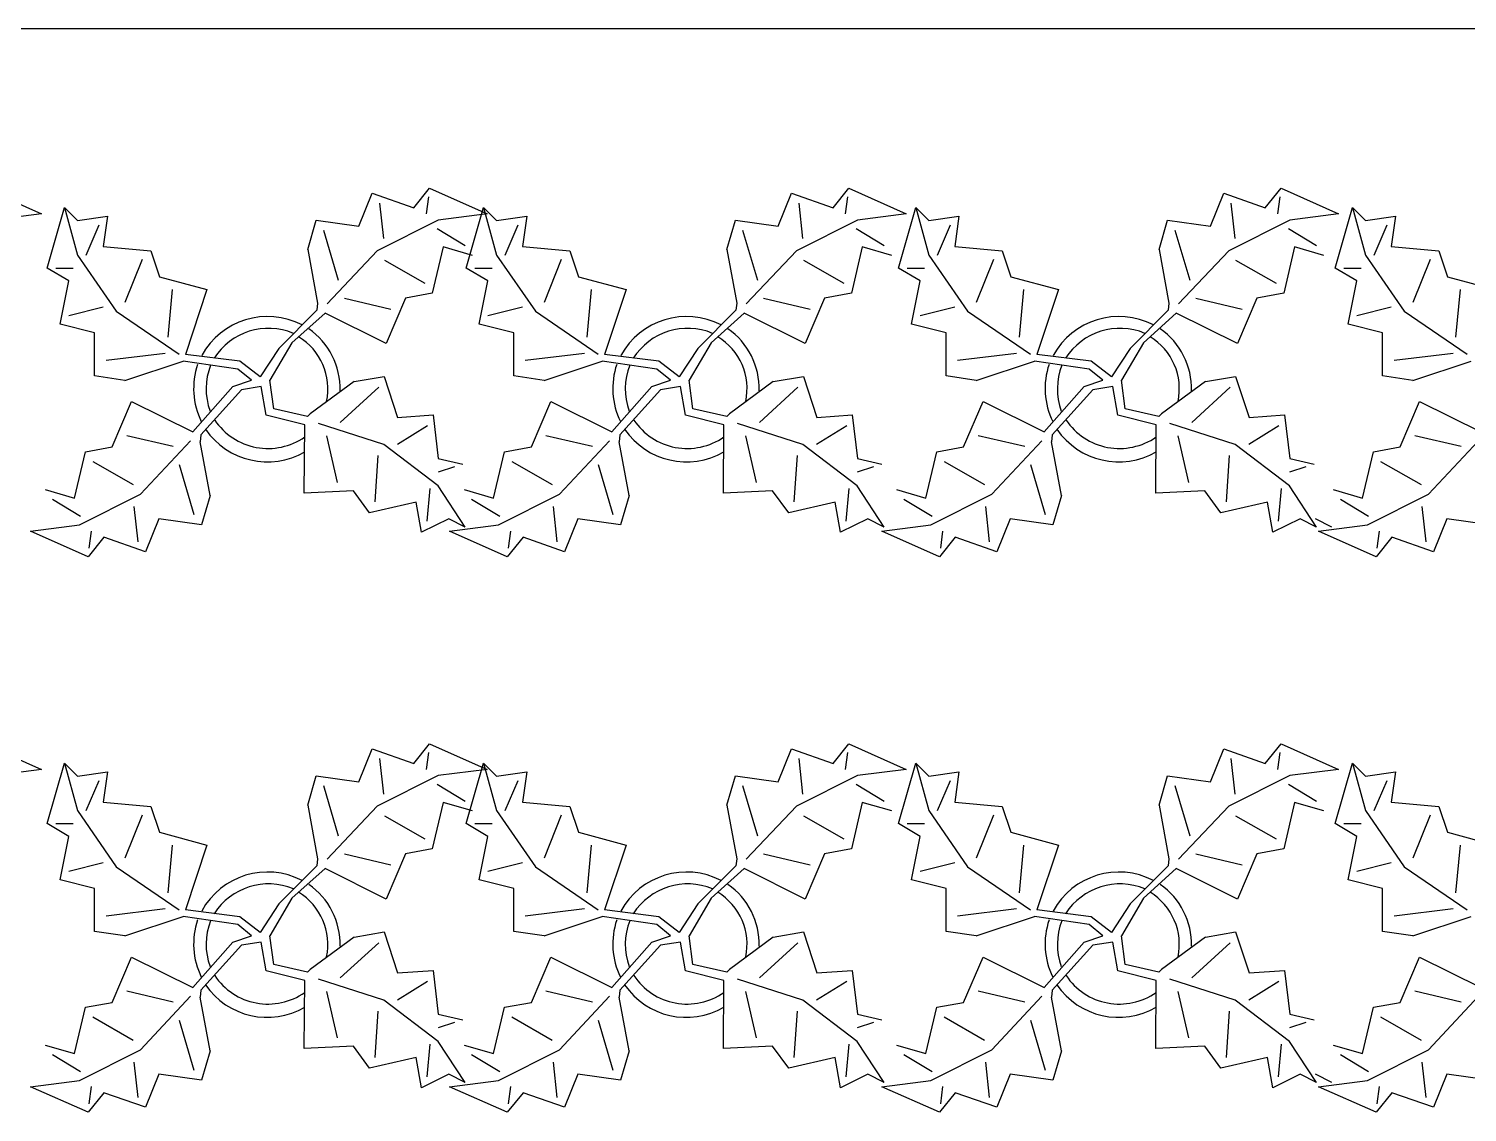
# Model space of a CAD drawing. Header units: inches. Extents: x 8624 to 20537, y 780 to 7738.
# Drawn here: x 9972.9 to 10090.7, y 7224.8 to 7313.6 of the extents above; entities that cross this region are included whole.
import ezdxf

# ---------------------------------------------------------------- set-up
doc = ezdxf.new("R2010")
doc.units = ezdxf.units.IN
doc.header["$MEASUREMENT"] = 0

msp = doc.modelspace()

# ---------------------------------------------------------------- linework, layer by layer
msp.add_line((10573.53, 7313.57), (9162.9, 7313.57))
at = {"color": 114, "linetype": 'Continuous'}
for p, q in [((9969.19, 7300.5), (9973.9, 7298.41)), ((9999.9, 7297.39), (10000.99, 7300.09)), ((10000.99, 7300.09), (10004.4, 7298.9)), ((10004.4, 7298.9), (10005.69, 7300.5)), ((10005.59, 7299.8), (10005.4, 7298.4)), ((10005.69, 7300.5), (10010.4, 7298.41)), ((10034.23, 7297.39), (10035.32, 7300.09)), ((10035.32, 7300.09), (10038.73, 7298.9)), ((10038.73, 7298.9), (10040.02, 7300.5)), ((10039.92, 7299.8), (10039.73, 7298.4)), ((10040.02, 7300.5), (10044.73, 7298.41)), ((10069.64, 7297.39), (10070.73, 7300.09)), ((10070.73, 7300.09), (10074.14, 7298.9)), ((10074.14, 7298.9), (10075.43, 7300.5)), ((10075.33, 7299.8), (10075.14, 7298.4)), ((10075.43, 7300.5), (10080.14, 7298.41)), ((9973.9, 7298.41), (9969.9, 7297.9)), ((9974.36, 7293.97), (9975.78, 7298.92)), ((9975.78, 7298.92), (9976.84, 7295.03)), ((9975.78, 7298.92), (9976.84, 7297.86)), ((9976.84, 7297.86), (9979.31, 7298.21)), ((9979.31, 7298.21), (9978.96, 7295.73)), ((10001.59, 7299.29), (10001.9, 7296.39)), ((10010.4, 7298.41), (10006.4, 7297.9)), ((10008.69, 7293.97), (10010.11, 7298.92)), ((10010.11, 7298.92), (10011.17, 7295.03)), ((10010.11, 7298.92), (10011.17, 7297.86)), ((10011.17, 7297.86), (10013.64, 7298.21)), ((10013.64, 7298.21), (10013.29, 7295.73)), ((10035.93, 7299.29), (10036.23, 7296.39)), ((10044.73, 7298.41), (10040.73, 7297.9)), ((10044.1, 7293.97), (10045.52, 7298.92)), ((10045.52, 7298.92), (10046.58, 7295.03)), ((10045.52, 7298.92), (10046.58, 7297.86)), ((10046.58, 7297.86), (10049.05, 7298.21)), ((10049.05, 7298.21), (10048.7, 7295.73)), ((10071.33, 7299.29), (10071.64, 7296.39)), ((10080.14, 7298.41), (10076.14, 7297.9)), ((10079.86, 7293.97), (10081.28, 7298.92)), ((10081.28, 7298.92), (10082.34, 7295.03)), ((10081.28, 7298.92), (10082.34, 7297.86)), ((10082.34, 7297.86), (10084.81, 7298.21)), ((10084.81, 7298.21), (10084.46, 7295.73)), ((9977.55, 7295.03), (9978.61, 7297.5)), ((9995.7, 7295.48), (9996.4, 7297.88)), ((9996.4, 7297.88), (9999.9, 7297.39)), ((9997, 7297.08), (9998.21, 7292.98)), ((10006.4, 7297.9), (10001.4, 7295.39)), ((10006.3, 7297.2), (10008.6, 7295.81)), ((10011.88, 7295.03), (10012.94, 7297.5)), ((10030.03, 7295.48), (10030.73, 7297.88)), ((10030.73, 7297.88), (10034.23, 7297.39)), ((10031.33, 7297.08), (10032.54, 7292.98)), ((10040.73, 7297.9), (10035.73, 7295.39)), ((10040.63, 7297.2), (10042.93, 7295.81)), ((10047.29, 7295.03), (10048.35, 7297.5)), ((10065.44, 7295.48), (10066.14, 7297.88)), ((10066.14, 7297.88), (10069.64, 7297.39)), ((10066.74, 7297.08), (10067.95, 7292.98)), ((10076.14, 7297.9), (10071.14, 7295.39)), ((10076.04, 7297.2), (10078.34, 7295.81)), ((10083.05, 7295.03), (10084.11, 7297.5)), ((9976.84, 7295.03), (9980.02, 7290.43)), ((9978.96, 7295.73), (9982.85, 7295.38)), ((9982.14, 7294.67), (9980.73, 7291.14)), ((9982.85, 7295.38), (9983.56, 7293.26)), ((9995.7, 7295.48), (9996.51, 7291.08)), ((10001.4, 7295.39), (9997.29, 7291.05)), ((10006.8, 7295.7), (10005.91, 7291.9)), ((10009.2, 7295.01), (10006.8, 7295.7)), ((10011.17, 7295.03), (10014.35, 7290.43)), ((10013.29, 7295.73), (10017.18, 7295.38)), ((10016.47, 7294.67), (10015.06, 7291.14)), ((10017.18, 7295.38), (10017.89, 7293.26)), ((10030.03, 7295.48), (10030.84, 7291.08)), ((10035.73, 7295.39), (10031.62, 7291.05)), ((10041.13, 7295.7), (10040.24, 7291.9)), ((10043.54, 7295.01), (10041.13, 7295.7)), ((10046.58, 7295.03), (10049.76, 7290.43)), ((10048.7, 7295.73), (10052.59, 7295.38)), ((10051.88, 7294.67), (10050.47, 7291.14)), ((10052.59, 7295.38), (10053.3, 7293.26)), ((10065.44, 7295.48), (10066.25, 7291.08)), ((10071.14, 7295.39), (10067.03, 7291.05)), ((10076.54, 7295.7), (10075.65, 7291.9)), ((10078.94, 7295.01), (10076.54, 7295.7)), ((10082.34, 7295.03), (10085.52, 7290.43)), ((10084.46, 7295.73), (10088.35, 7295.38)), ((10087.64, 7294.67), (10086.23, 7291.14)), ((10088.35, 7295.38), (10089.06, 7293.26)), ((9976.13, 7292.91), (9974.36, 7293.97)), ((9975.07, 7293.97), (9976.49, 7293.97)), ((10005.31, 7292.7), (10002.01, 7294.59)), ((10010.46, 7292.91), (10008.69, 7293.97)), ((10009.4, 7293.97), (10010.82, 7293.97)), ((10039.64, 7292.7), (10036.34, 7294.59)), ((10045.87, 7292.91), (10044.1, 7293.97)), ((10044.81, 7293.97), (10046.23, 7293.97)), ((10075.05, 7292.7), (10071.74, 7294.59)), ((10081.63, 7292.91), (10079.86, 7293.97)), ((10080.57, 7293.97), (10081.99, 7293.97)), ((9975.42, 7289.37), (9976.13, 7292.91)), ((9983.56, 7293.26), (9987.45, 7292.2)), ((10009.76, 7289.37), (10010.46, 7292.91)), ((10017.89, 7293.26), (10021.78, 7292.2)), ((10045.16, 7289.37), (10045.87, 7292.91)), ((10053.3, 7293.26), (10057.19, 7292.2)), ((10080.92, 7289.37), (10081.63, 7292.91)), ((10089.06, 7293.26), (10092.95, 7292.2)), ((9984.26, 7288.31), (9984.62, 7292.2)), ((9987.45, 7292.2), (9985.68, 7286.9)), ((9998.71, 7291.49), (10002.51, 7290.59)), ((10003.71, 7291.5), (10002.12, 7287.79)), ((10005.91, 7291.9), (10003.71, 7291.5)), ((10018.59, 7288.31), (10018.95, 7292.2)), ((10021.78, 7292.2), (10020.01, 7286.9)), ((10033.04, 7291.49), (10036.85, 7290.59)), ((10038.04, 7291.5), (10036.45, 7287.79)), ((10040.24, 7291.9), (10038.04, 7291.5)), ((10054, 7288.31), (10054.36, 7292.2)), ((10057.19, 7292.2), (10055.42, 7286.9)), ((10068.45, 7291.49), (10072.25, 7290.59)), ((10073.45, 7291.5), (10071.86, 7287.79)), ((10075.65, 7291.9), (10073.45, 7291.5)), ((10089.76, 7288.31), (10090.12, 7292.2)), ((9976.13, 7290.08), (9978.96, 7290.79)), ((9980.02, 7290.43), (9985.17, 7286.91)), ((9996.45, 7290.51), (9993.33, 7287.39)), ((9994.41, 7287.85), (9997.12, 7290.28)), ((9996.51, 7291.08), (9996.45, 7290.51)), ((10002.12, 7287.79), (9997.12, 7290.28)), ((10010.46, 7290.08), (10013.29, 7290.79)), ((10014.35, 7290.43), (10019.5, 7286.91)), ((10030.78, 7290.51), (10027.66, 7287.39)), ((10028.74, 7287.85), (10031.45, 7290.28)), ((10030.84, 7291.08), (10030.78, 7290.51)), ((10036.45, 7287.79), (10031.45, 7290.28)), ((10045.87, 7290.08), (10048.7, 7290.79)), ((10049.76, 7290.43), (10054.91, 7286.91)), ((10066.19, 7290.51), (10063.07, 7287.39)), ((10064.15, 7287.85), (10066.85, 7290.28)), ((10066.25, 7291.08), (10066.19, 7290.51)), ((10071.86, 7287.79), (10066.85, 7290.28)), ((10081.63, 7290.08), (10084.46, 7290.79)), ((10085.52, 7290.43), (10090.67, 7286.91)), ((9978.25, 7288.66), (9975.42, 7289.37)), ((10012.58, 7288.66), (10009.76, 7289.37)), ((10047.99, 7288.66), (10045.16, 7289.37)), ((10083.75, 7288.66), (10080.92, 7289.37)), ((9978.25, 7285.13), (9978.25, 7288.66)), ((9994.41, 7287.85), (9992.61, 7284.79)), ((10012.58, 7285.13), (10012.58, 7288.66)), ((10028.74, 7287.85), (10026.94, 7284.79)), ((10047.99, 7285.13), (10047.99, 7288.66)), ((10064.15, 7287.85), (10062.35, 7284.79)), ((10083.75, 7285.13), (10083.75, 7288.66)), ((9984.03, 7286.98), (9979.19, 7286.4)), ((9990.14, 7286.33), (9985.68, 7286.9)), ((9993.33, 7287.39), (9991.8, 7285.05)), ((10018.37, 7286.98), (10013.52, 7286.4)), ((10024.47, 7286.33), (10020.01, 7286.9)), ((10027.66, 7287.39), (10026.13, 7285.05)), ((10053.77, 7286.98), (10048.93, 7286.4)), ((10059.88, 7286.33), (10055.42, 7286.9)), ((10063.07, 7287.39), (10061.54, 7285.05)), ((10089.53, 7286.98), (10084.69, 7286.4)), ((9980.73, 7284.77), (9985.49, 7286.35)), ((9989.97, 7285.7), (9985.49, 7286.35)), ((9991.09, 7284.79), (9989.97, 7285.7)), ((9991.8, 7285.05), (9990.14, 7286.33)), ((10015.06, 7284.77), (10019.82, 7286.35)), ((10024.3, 7285.7), (10019.82, 7286.35)), ((10025.42, 7284.79), (10024.3, 7285.7)), ((10026.13, 7285.05), (10024.47, 7286.33)), ((10050.47, 7284.77), (10055.23, 7286.35)), ((10059.71, 7285.7), (10055.23, 7286.35)), ((10060.83, 7284.79), (10059.71, 7285.7)), ((10061.54, 7285.05), (10059.88, 7286.33)), ((10086.23, 7284.77), (10090.99, 7286.35)), ((9980.73, 7284.77), (9978.25, 7285.13)), ((9986.29, 7280.55), (9989.56, 7284.26)), ((9989.56, 7284.26), (9991.09, 7284.79)), ((9991.9, 7284.26), (9990.27, 7284)), ((9992.31, 7281.92), (9991.9, 7284.26)), ((9992.92, 7282.44), (9992.61, 7284.79)), ((9999.51, 7284.68), (9995.91, 7282.02)), ((10001.52, 7284.21), (9998.37, 7281.33)), ((9999.51, 7284.68), (10001.97, 7285.1)), ((10001.97, 7285.1), (10003.07, 7281.74)), ((10015.06, 7284.77), (10012.58, 7285.13)), ((10020.62, 7280.55), (10023.89, 7284.26)), ((10023.89, 7284.26), (10025.42, 7284.79)), ((10026.23, 7284.26), (10024.61, 7284)), ((10026.64, 7281.92), (10026.23, 7284.26)), ((10027.25, 7282.44), (10026.94, 7284.79)), ((10033.84, 7284.68), (10030.24, 7282.02)), ((10035.85, 7284.21), (10032.7, 7281.33)), ((10033.84, 7284.68), (10036.31, 7285.1)), ((10036.31, 7285.1), (10037.4, 7281.74)), ((10050.47, 7284.77), (10047.99, 7285.13)), ((10056.03, 7280.55), (10059.3, 7284.26)), ((10059.3, 7284.26), (10060.83, 7284.79)), ((10061.64, 7284.26), (10060.01, 7284)), ((10062.05, 7281.92), (10061.64, 7284.26)), ((10062.66, 7282.44), (10062.35, 7284.79)), ((10069.25, 7284.68), (10065.65, 7282.02)), ((10071.26, 7284.21), (10068.11, 7281.33)), ((10069.25, 7284.68), (10071.71, 7285.1)), ((10071.71, 7285.1), (10072.81, 7281.74)), ((10086.23, 7284.77), (10083.75, 7285.13)), ((9979.69, 7279.33), (9981.28, 7283.04)), ((9981.28, 7283.04), (9986.29, 7280.55)), ((9990.27, 7284), (9986.95, 7280.32)), ((10014.02, 7279.33), (10015.61, 7283.04)), ((10015.61, 7283.04), (10020.62, 7280.55)), ((10024.61, 7284), (10021.28, 7280.32)), ((10049.43, 7279.33), (10051.02, 7283.04)), ((10051.02, 7283.04), (10056.03, 7280.55)), ((10060.01, 7284), (10056.69, 7280.32)), ((10085.19, 7279.33), (10086.78, 7283.04)), ((10086.78, 7283.04), (10091.79, 7280.55)), ((9995.46, 7281.13), (9992.31, 7281.92)), ((9992.92, 7282.44), (9992.92, 7282.44)), ((9995.69, 7281.8), (9992.92, 7282.44)), ((9995.91, 7282.02), (9995.69, 7281.8)), ((10003.07, 7281.74), (10005.98, 7281.94)), ((10005.98, 7281.94), (10006.4, 7278.36)), ((10029.79, 7281.13), (10026.64, 7281.92)), ((10027.25, 7282.44), (10027.25, 7282.44)), ((10030.02, 7281.8), (10027.25, 7282.44)), ((10030.24, 7282.02), (10030.02, 7281.8)), ((10037.4, 7281.74), (10040.31, 7281.94)), ((10040.31, 7281.94), (10040.73, 7278.36)), ((10065.2, 7281.13), (10062.05, 7281.92)), ((10062.66, 7282.44), (10062.66, 7282.44)), ((10065.43, 7281.8), (10062.66, 7282.44)), ((10065.65, 7282.02), (10065.43, 7281.8)), ((10072.81, 7281.74), (10075.72, 7281.94)), ((10075.72, 7281.94), (10076.14, 7278.36)), ((9995.42, 7275.54), (9995.46, 7281.13)), ((10001.93, 7279.51), (9996.58, 7281.24)), ((10005.52, 7281.05), (10003.05, 7279.51)), ((10029.75, 7275.54), (10029.79, 7281.13)), ((10036.26, 7279.51), (10030.91, 7281.24)), ((10039.85, 7281.05), (10037.38, 7279.51)), ((10065.16, 7275.54), (10065.2, 7281.13)), ((10071.67, 7279.51), (10066.32, 7281.24)), ((10075.26, 7281.05), (10072.79, 7279.51)), ((9977.49, 7278.93), (9979.69, 7279.33)), ((9984.69, 7279.35), (9980.89, 7280.24)), ((9982, 7275.44), (9986.1, 7279.83)), ((9986.95, 7280.32), (9986.89, 7279.75)), ((9987.7, 7275.35), (9986.89, 7279.75)), ((9997.24, 7280.22), (9998.11, 7276.41)), ((10006.38, 7276.13), (10001.93, 7279.51)), ((10011.82, 7278.93), (10014.02, 7279.33)), ((10019.02, 7279.35), (10015.22, 7280.24)), ((10016.33, 7275.44), (10020.43, 7279.83)), ((10021.28, 7280.32), (10021.22, 7279.75)), ((10022.03, 7275.35), (10021.22, 7279.75)), ((10031.57, 7280.22), (10032.44, 7276.41)), ((10040.71, 7276.13), (10036.26, 7279.51)), ((10047.23, 7278.93), (10049.43, 7279.33)), ((10054.43, 7279.35), (10050.63, 7280.24)), ((10051.74, 7275.44), (10055.84, 7279.83)), ((10056.69, 7280.32), (10056.63, 7279.75)), ((10057.44, 7275.35), (10056.63, 7279.75)), ((10066.98, 7280.22), (10067.85, 7276.41)), ((10076.12, 7276.13), (10071.67, 7279.51)), ((10082.99, 7278.93), (10085.19, 7279.33)), ((10090.19, 7279.35), (10086.39, 7280.24)), ((10087.5, 7275.44), (10091.6, 7279.83)), ((9976.6, 7275.13), (9977.49, 7278.93)), ((10001.23, 7274.82), (10001.48, 7278.62)), ((10006.4, 7278.36), (10008.4, 7277.9)), ((10010.93, 7275.13), (10011.82, 7278.93)), ((10035.56, 7274.82), (10035.81, 7278.62)), ((10040.73, 7278.36), (10042.74, 7277.9)), ((10046.34, 7275.13), (10047.23, 7278.93)), ((10070.97, 7274.82), (10071.22, 7278.62)), ((10076.14, 7278.36), (10078.14, 7277.9)), ((10082.1, 7275.13), (10082.99, 7278.93)), ((9978.09, 7278.13), (9981.4, 7276.24)), ((9986.4, 7273.75), (9985.19, 7277.85)), ((10007.73, 7277.68), (10006.39, 7277.25)), ((10012.42, 7278.13), (10015.73, 7276.24)), ((10020.73, 7273.75), (10019.52, 7277.85)), ((10042.06, 7277.68), (10040.72, 7277.25)), ((10047.83, 7278.13), (10051.13, 7276.24)), ((10056.14, 7273.75), (10054.93, 7277.85)), ((10077.47, 7277.68), (10076.13, 7277.25)), ((10083.59, 7278.13), (10086.9, 7276.24)), ((9974.2, 7275.82), (9976.6, 7275.13)), ((10005.71, 7275.91), (10005.46, 7273.23)), ((10008.59, 7272.76), (10006.38, 7276.13)), ((10008.53, 7275.82), (10010.93, 7275.13)), ((10040.04, 7275.91), (10039.79, 7273.23)), ((10042.92, 7272.76), (10040.71, 7276.13)), ((10043.94, 7275.82), (10046.34, 7275.13)), ((10075.45, 7275.91), (10075.2, 7273.23)), ((10078.33, 7272.76), (10076.12, 7276.13)), ((10079.7, 7275.82), (10082.1, 7275.13)), ((9977.1, 7273.63), (9974.8, 7275.02)), ((9977, 7272.93), (9982, 7275.44)), ((9987.7, 7275.35), (9987, 7272.95)), ((9999.44, 7275.73), (9995.42, 7275.54)), ((10000.77, 7273.93), (9999.44, 7275.73)), ((10004.58, 7274.8), (10000.77, 7273.93)), ((10005.01, 7272.34), (10004.58, 7274.8)), ((10011.43, 7273.63), (10009.13, 7275.02)), ((10011.33, 7272.93), (10016.33, 7275.44)), ((10022.03, 7275.35), (10021.33, 7272.95)), ((10033.77, 7275.73), (10029.75, 7275.54)), ((10035.1, 7273.93), (10033.77, 7275.73)), ((10038.91, 7274.8), (10035.1, 7273.93)), ((10039.34, 7272.34), (10038.91, 7274.8)), ((10046.84, 7273.63), (10044.54, 7275.02)), ((10046.74, 7272.93), (10051.74, 7275.44)), ((10057.44, 7275.35), (10056.74, 7272.95)), ((10069.18, 7275.73), (10065.16, 7275.54)), ((10070.51, 7273.93), (10069.18, 7275.73)), ((10074.32, 7274.8), (10070.51, 7273.93)), ((10074.75, 7272.34), (10074.32, 7274.8)), ((10082.6, 7273.63), (10080.3, 7275.02)), ((10082.5, 7272.93), (10087.5, 7275.44)), ((9981.81, 7271.54), (9981.5, 7274.44)), ((9983.5, 7273.44), (9982.41, 7270.74)), ((9987, 7272.95), (9983.5, 7273.44)), ((10007.25, 7273.44), (10005.01, 7272.34)), ((10008.59, 7272.76), (10007.25, 7273.44)), ((10016.14, 7271.54), (10015.83, 7274.44)), ((10017.83, 7273.44), (10016.74, 7270.74)), ((10021.33, 7272.95), (10017.83, 7273.44)), ((10041.58, 7273.44), (10039.34, 7272.34)), ((10042.92, 7272.76), (10041.58, 7273.44)), ((10051.55, 7271.54), (10051.24, 7274.44)), ((10053.24, 7273.44), (10052.15, 7270.74)), ((10056.74, 7272.95), (10053.24, 7273.44)), ((10076.99, 7273.44), (10074.75, 7272.34)), ((10078.33, 7272.76), (10076.99, 7273.44)), ((10079.59, 7272.76), (10078.25, 7273.44)), ((10087.31, 7271.54), (10087, 7274.44)), ((10089, 7273.44), (10087.91, 7270.74)), ((10092.5, 7272.95), (10089, 7273.44)), ((9973, 7272.42), (9977, 7272.93)), ((9977.71, 7270.33), (9973, 7272.42)), ((9977.81, 7271.03), (9978, 7272.43)), ((10007.33, 7272.42), (10011.33, 7272.93)), ((10012.04, 7270.33), (10007.33, 7272.42)), ((10012.14, 7271.03), (10012.33, 7272.43)), ((10042.74, 7272.42), (10046.74, 7272.93)), ((10047.45, 7270.33), (10042.74, 7272.42)), ((10047.55, 7271.03), (10047.74, 7272.43)), ((10078.5, 7272.42), (10082.5, 7272.93)), ((10083.21, 7270.33), (10078.5, 7272.42)), ((10083.31, 7271.03), (10083.5, 7272.43)), ((9979, 7271.93), (9977.71, 7270.33)), ((9982.41, 7270.74), (9979, 7271.93)), ((10013.34, 7271.93), (10012.04, 7270.33)), ((10016.74, 7270.74), (10013.34, 7271.93)), ((10048.74, 7271.93), (10047.45, 7270.33)), ((10052.15, 7270.74), (10048.74, 7271.93)), ((10084.5, 7271.93), (10083.21, 7270.33)), ((10087.91, 7270.74), (10084.5, 7271.93)), ((9969.19, 7255), (9973.9, 7252.91)), ((9999.9, 7251.89), (10000.99, 7254.59)), ((10000.99, 7254.59), (10004.4, 7253.4)), ((10004.4, 7253.4), (10005.69, 7255)), ((10005.69, 7255), (10010.4, 7252.91)), ((10034.23, 7251.89), (10035.32, 7254.59)), ((10035.32, 7254.59), (10038.73, 7253.4)), ((10038.73, 7253.4), (10040.02, 7255)), ((10040.02, 7255), (10044.73, 7252.91)), ((10069.64, 7251.89), (10070.73, 7254.59)), ((10070.73, 7254.59), (10074.14, 7253.4)), ((10074.14, 7253.4), (10075.43, 7255)), ((10075.43, 7255), (10080.14, 7252.91)), ((9974.36, 7248.47), (9975.78, 7253.42)), ((9975.78, 7253.42), (9976.84, 7249.53)), ((9975.78, 7253.42), (9976.84, 7252.36)), ((10001.59, 7253.79), (10001.9, 7250.89)), ((10005.59, 7254.3), (10005.4, 7252.9)), ((10008.69, 7248.47), (10010.11, 7253.42)), ((10010.11, 7253.42), (10011.17, 7249.53)), ((10010.11, 7253.42), (10011.17, 7252.36)), ((10035.93, 7253.79), (10036.23, 7250.89)), ((10039.92, 7254.3), (10039.73, 7252.9)), ((10044.1, 7248.47), (10045.52, 7253.42)), ((10045.52, 7253.42), (10046.58, 7249.53)), ((10045.52, 7253.42), (10046.58, 7252.36)), ((10071.33, 7253.79), (10071.64, 7250.89)), ((10075.33, 7254.3), (10075.14, 7252.9)), ((10079.86, 7248.47), (10081.28, 7253.42)), ((10081.28, 7253.42), (10082.34, 7249.53)), ((10081.28, 7253.42), (10082.34, 7252.36)), ((9973.9, 7252.91), (9969.9, 7252.4)), ((9976.84, 7252.36), (9979.31, 7252.71)), ((9979.31, 7252.71), (9978.96, 7250.23)), ((9995.7, 7249.98), (9996.4, 7252.38)), ((9996.4, 7252.38), (9999.9, 7251.89)), ((10006.4, 7252.4), (10001.4, 7249.89)), ((10010.4, 7252.91), (10006.4, 7252.4)), ((10011.17, 7252.36), (10013.64, 7252.71)), ((10013.64, 7252.71), (10013.29, 7250.23)), ((10030.03, 7249.98), (10030.73, 7252.38)), ((10030.73, 7252.38), (10034.23, 7251.89)), ((10040.73, 7252.4), (10035.73, 7249.89)), ((10044.73, 7252.91), (10040.73, 7252.4)), ((10046.58, 7252.36), (10049.05, 7252.71)), ((10049.05, 7252.71), (10048.7, 7250.23)), ((10065.44, 7249.98), (10066.14, 7252.38)), ((10066.14, 7252.38), (10069.64, 7251.89)), ((10076.14, 7252.4), (10071.14, 7249.89)), ((10080.14, 7252.91), (10076.14, 7252.4)), ((10082.34, 7252.36), (10084.81, 7252.71)), ((10084.81, 7252.71), (10084.46, 7250.23)), ((9977.55, 7249.53), (9978.61, 7252)), ((9997, 7251.58), (9998.21, 7247.48)), ((10006.3, 7251.7), (10008.6, 7250.31)), ((10011.88, 7249.53), (10012.94, 7252)), ((10031.33, 7251.58), (10032.54, 7247.48)), ((10040.63, 7251.7), (10042.93, 7250.31)), ((10047.29, 7249.53), (10048.35, 7252)), ((10066.74, 7251.58), (10067.95, 7247.48)), ((10076.04, 7251.7), (10078.34, 7250.31)), ((10083.05, 7249.53), (10084.11, 7252)), ((9978.96, 7250.23), (9982.85, 7249.88)), ((9982.85, 7249.88), (9983.56, 7247.76)), ((9995.7, 7249.98), (9996.51, 7245.58)), ((10001.4, 7249.89), (9997.29, 7245.55)), ((10006.8, 7250.2), (10005.91, 7246.4)), ((10009.2, 7249.51), (10006.8, 7250.2)), ((10013.29, 7250.23), (10017.18, 7249.88)), ((10017.18, 7249.88), (10017.89, 7247.76)), ((10030.03, 7249.98), (10030.84, 7245.58)), ((10035.73, 7249.89), (10031.62, 7245.55)), ((10041.13, 7250.2), (10040.24, 7246.4)), ((10043.54, 7249.51), (10041.13, 7250.2)), ((10048.7, 7250.23), (10052.59, 7249.88)), ((10052.59, 7249.88), (10053.3, 7247.76)), ((10065.44, 7249.98), (10066.25, 7245.58)), ((10071.14, 7249.89), (10067.03, 7245.55)), ((10076.54, 7250.2), (10075.65, 7246.4)), ((10078.94, 7249.51), (10076.54, 7250.2)), ((10084.46, 7250.23), (10088.35, 7249.88)), ((10088.35, 7249.88), (10089.06, 7247.76)), ((9976.84, 7249.53), (9980.02, 7244.93)), ((9982.14, 7249.17), (9980.73, 7245.64)), ((10005.31, 7247.2), (10002.01, 7249.09)), ((10011.17, 7249.53), (10014.35, 7244.93)), ((10016.47, 7249.17), (10015.06, 7245.64)), ((10039.64, 7247.2), (10036.34, 7249.09)), ((10046.58, 7249.53), (10049.76, 7244.93)), ((10051.88, 7249.17), (10050.47, 7245.64)), ((10075.05, 7247.2), (10071.74, 7249.09)), ((10082.34, 7249.53), (10085.52, 7244.93)), ((10087.64, 7249.17), (10086.23, 7245.64)), ((9976.13, 7247.41), (9974.36, 7248.47)), ((9975.07, 7248.47), (9976.49, 7248.47)), ((9983.56, 7247.76), (9987.45, 7246.7)), ((10010.46, 7247.41), (10008.69, 7248.47)), ((10009.4, 7248.47), (10010.82, 7248.47)), ((10017.89, 7247.76), (10021.78, 7246.7)), ((10045.87, 7247.41), (10044.1, 7248.47)), ((10044.81, 7248.47), (10046.23, 7248.47)), ((10053.3, 7247.76), (10057.19, 7246.7)), ((10081.63, 7247.41), (10079.86, 7248.47)), ((10080.57, 7248.47), (10081.99, 7248.47)), ((10089.06, 7247.76), (10092.95, 7246.7)), ((9975.42, 7243.87), (9976.13, 7247.41)), ((9984.26, 7242.81), (9984.62, 7246.7)), ((9987.45, 7246.7), (9985.68, 7241.4)), ((10005.91, 7246.4), (10003.71, 7246)), ((10009.76, 7243.87), (10010.46, 7247.41)), ((10018.59, 7242.81), (10018.95, 7246.7)), ((10021.78, 7246.7), (10020.01, 7241.4)), ((10040.24, 7246.4), (10038.04, 7246)), ((10045.16, 7243.87), (10045.87, 7247.41)), ((10054, 7242.81), (10054.36, 7246.7)), ((10057.19, 7246.7), (10055.42, 7241.4)), ((10075.65, 7246.4), (10073.45, 7246)), ((10080.92, 7243.87), (10081.63, 7247.41)), ((10089.76, 7242.81), (10090.12, 7246.7)), ((9976.13, 7244.58), (9978.96, 7245.29)), ((9996.51, 7245.58), (9996.45, 7245.01)), ((9998.71, 7245.99), (10002.51, 7245.09)), ((10003.71, 7246), (10002.12, 7242.29)), ((10010.46, 7244.58), (10013.29, 7245.29)), ((10030.84, 7245.58), (10030.78, 7245.01)), ((10033.04, 7245.99), (10036.85, 7245.09)), ((10038.04, 7246), (10036.45, 7242.29)), ((10045.87, 7244.58), (10048.7, 7245.29)), ((10066.25, 7245.58), (10066.19, 7245.01)), ((10068.45, 7245.99), (10072.25, 7245.09)), ((10073.45, 7246), (10071.86, 7242.29)), ((10081.63, 7244.58), (10084.46, 7245.29)), ((9980.02, 7244.93), (9985.17, 7241.41)), ((9996.45, 7245.01), (9993.33, 7241.89)), ((9994.41, 7242.35), (9997.12, 7244.78)), ((10002.12, 7242.29), (9997.12, 7244.78)), ((10014.35, 7244.93), (10019.5, 7241.41)), ((10030.78, 7245.01), (10027.66, 7241.89)), ((10028.74, 7242.35), (10031.45, 7244.78)), ((10036.45, 7242.29), (10031.45, 7244.78)), ((10049.76, 7244.93), (10054.91, 7241.41)), ((10066.19, 7245.01), (10063.07, 7241.89)), ((10064.15, 7242.35), (10066.85, 7244.78)), ((10071.86, 7242.29), (10066.85, 7244.78)), ((10085.52, 7244.93), (10090.67, 7241.41)), ((9978.25, 7243.16), (9975.42, 7243.87)), ((9978.25, 7239.63), (9978.25, 7243.16)), ((10012.58, 7243.16), (10009.76, 7243.87)), ((10012.58, 7239.63), (10012.58, 7243.16)), ((10047.99, 7243.16), (10045.16, 7243.87)), ((10047.99, 7239.63), (10047.99, 7243.16)), ((10083.75, 7243.16), (10080.92, 7243.87)), ((10083.75, 7239.63), (10083.75, 7243.16)), ((9993.33, 7241.89), (9991.8, 7239.55)), ((9994.41, 7242.35), (9992.61, 7239.29)), ((10027.66, 7241.89), (10026.13, 7239.55)), ((10028.74, 7242.35), (10026.94, 7239.29)), ((10063.07, 7241.89), (10061.54, 7239.55)), ((10064.15, 7242.35), (10062.35, 7239.29)), ((9984.03, 7241.48), (9979.19, 7240.9)), ((9980.73, 7239.27), (9985.49, 7240.85)), ((9989.97, 7240.2), (9985.49, 7240.85)), ((9990.14, 7240.83), (9985.68, 7241.4)), ((9991.8, 7239.55), (9990.14, 7240.83)), ((10018.37, 7241.48), (10013.52, 7240.9)), ((10015.06, 7239.27), (10019.82, 7240.85)), ((10024.3, 7240.2), (10019.82, 7240.85)), ((10024.47, 7240.83), (10020.01, 7241.4)), ((10026.13, 7239.55), (10024.47, 7240.83)), ((10053.77, 7241.48), (10048.93, 7240.9)), ((10050.47, 7239.27), (10055.23, 7240.85)), ((10059.71, 7240.2), (10055.23, 7240.85)), ((10059.88, 7240.83), (10055.42, 7241.4)), ((10061.54, 7239.55), (10059.88, 7240.83)), ((10089.53, 7241.48), (10084.69, 7240.9)), ((10086.23, 7239.27), (10090.99, 7240.85)), ((9980.73, 7239.27), (9978.25, 7239.63)), ((9989.56, 7238.76), (9991.09, 7239.29)), ((9991.09, 7239.29), (9989.97, 7240.2)), ((9992.92, 7236.94), (9992.61, 7239.29)), ((9999.51, 7239.18), (10001.97, 7239.6)), ((10001.97, 7239.6), (10003.07, 7236.24)), ((10015.06, 7239.27), (10012.58, 7239.63)), ((10023.89, 7238.76), (10025.42, 7239.29)), ((10025.42, 7239.29), (10024.3, 7240.2)), ((10027.25, 7236.94), (10026.94, 7239.29)), ((10033.84, 7239.18), (10036.31, 7239.6)), ((10036.31, 7239.6), (10037.4, 7236.24)), ((10050.47, 7239.27), (10047.99, 7239.63)), ((10059.3, 7238.76), (10060.83, 7239.29)), ((10060.83, 7239.29), (10059.71, 7240.2)), ((10062.66, 7236.94), (10062.35, 7239.29)), ((10069.25, 7239.18), (10071.71, 7239.6)), ((10071.71, 7239.6), (10072.81, 7236.24)), ((10086.23, 7239.27), (10083.75, 7239.63)), ((9986.29, 7235.05), (9989.56, 7238.76)), ((9990.27, 7238.5), (9986.95, 7234.82)), ((9991.9, 7238.76), (9990.27, 7238.5)), ((9992.31, 7236.42), (9991.9, 7238.76)), ((9999.51, 7239.18), (9995.91, 7236.52)), ((10001.52, 7238.71), (9998.37, 7235.83)), ((10020.62, 7235.05), (10023.89, 7238.76)), ((10024.61, 7238.5), (10021.28, 7234.82)), ((10026.23, 7238.76), (10024.61, 7238.5)), ((10026.64, 7236.42), (10026.23, 7238.76)), ((10033.84, 7239.18), (10030.24, 7236.52)), ((10035.85, 7238.71), (10032.7, 7235.83)), ((10056.03, 7235.05), (10059.3, 7238.76)), ((10060.01, 7238.5), (10056.69, 7234.82)), ((10061.64, 7238.76), (10060.01, 7238.5)), ((10062.05, 7236.42), (10061.64, 7238.76)), ((10069.25, 7239.18), (10065.65, 7236.52)), ((10071.26, 7238.71), (10068.11, 7235.83)), ((9979.69, 7233.83), (9981.28, 7237.54)), ((9981.28, 7237.54), (9986.29, 7235.05)), ((9992.92, 7236.94), (9992.92, 7236.94)), ((9995.69, 7236.3), (9992.92, 7236.94)), ((10014.02, 7233.83), (10015.61, 7237.54)), ((10015.61, 7237.54), (10020.62, 7235.05)), ((10027.25, 7236.94), (10027.25, 7236.94)), ((10030.02, 7236.3), (10027.25, 7236.94)), ((10049.43, 7233.83), (10051.02, 7237.54)), ((10051.02, 7237.54), (10056.03, 7235.05)), ((10062.66, 7236.94), (10062.66, 7236.94)), ((10065.43, 7236.3), (10062.66, 7236.94)), ((10085.19, 7233.83), (10086.78, 7237.54)), ((10086.78, 7237.54), (10091.79, 7235.05)), ((9995.46, 7235.63), (9992.31, 7236.42)), ((9995.91, 7236.52), (9995.69, 7236.3)), ((10001.93, 7234.01), (9996.58, 7235.74)), ((10003.07, 7236.24), (10005.98, 7236.44)), ((10005.98, 7236.44), (10006.4, 7232.86)), ((10029.79, 7235.63), (10026.64, 7236.42)), ((10030.24, 7236.52), (10030.02, 7236.3)), ((10036.26, 7234.01), (10030.91, 7235.74)), ((10037.4, 7236.24), (10040.31, 7236.44)), ((10040.31, 7236.44), (10040.73, 7232.86)), ((10065.2, 7235.63), (10062.05, 7236.42)), ((10065.65, 7236.52), (10065.43, 7236.3)), ((10071.67, 7234.01), (10066.32, 7235.74)), ((10072.81, 7236.24), (10075.72, 7236.44)), ((10075.72, 7236.44), (10076.14, 7232.86)), ((9984.69, 7233.85), (9980.89, 7234.74)), ((9986.95, 7234.82), (9986.89, 7234.25)), ((9995.42, 7230.04), (9995.46, 7235.63)), ((9997.24, 7234.72), (9998.11, 7230.91)), ((10005.52, 7235.55), (10003.05, 7234.01)), ((10019.02, 7233.85), (10015.22, 7234.74)), ((10021.28, 7234.82), (10021.22, 7234.25)), ((10029.75, 7230.04), (10029.79, 7235.63)), ((10031.57, 7234.72), (10032.44, 7230.91)), ((10039.85, 7235.55), (10037.38, 7234.01)), ((10054.43, 7233.85), (10050.63, 7234.74)), ((10056.69, 7234.82), (10056.63, 7234.25)), ((10065.16, 7230.04), (10065.2, 7235.63)), ((10066.98, 7234.72), (10067.85, 7230.91)), ((10075.26, 7235.55), (10072.79, 7234.01)), ((10090.19, 7233.85), (10086.39, 7234.74)), ((9976.6, 7229.63), (9977.49, 7233.43)), ((9977.49, 7233.43), (9979.69, 7233.83)), ((9982, 7229.94), (9986.1, 7234.33)), ((9987.7, 7229.85), (9986.89, 7234.25)), ((10006.38, 7230.63), (10001.93, 7234.01)), ((10010.93, 7229.63), (10011.82, 7233.43)), ((10011.82, 7233.43), (10014.02, 7233.83)), ((10016.33, 7229.94), (10020.43, 7234.33)), ((10022.03, 7229.85), (10021.22, 7234.25)), ((10040.71, 7230.63), (10036.26, 7234.01)), ((10046.34, 7229.63), (10047.23, 7233.43)), ((10047.23, 7233.43), (10049.43, 7233.83)), ((10051.74, 7229.94), (10055.84, 7234.33)), ((10057.44, 7229.85), (10056.63, 7234.25)), ((10076.12, 7230.63), (10071.67, 7234.01)), ((10082.1, 7229.63), (10082.99, 7233.43)), ((10082.99, 7233.43), (10085.19, 7233.83)), ((10087.5, 7229.94), (10091.6, 7234.33)), ((9978.09, 7232.63), (9981.4, 7230.74)), ((9986.4, 7228.25), (9985.19, 7232.35)), ((10001.23, 7229.32), (10001.48, 7233.12)), ((10006.4, 7232.86), (10008.4, 7232.4)), ((10012.42, 7232.63), (10015.73, 7230.74)), ((10020.73, 7228.25), (10019.52, 7232.35)), ((10035.56, 7229.32), (10035.81, 7233.12)), ((10040.73, 7232.86), (10042.74, 7232.4)), ((10047.83, 7232.63), (10051.13, 7230.74)), ((10056.14, 7228.25), (10054.93, 7232.35)), ((10070.97, 7229.32), (10071.22, 7233.12)), ((10076.14, 7232.86), (10078.14, 7232.4)), ((10083.59, 7232.63), (10086.9, 7230.74)), ((10007.73, 7232.18), (10006.39, 7231.75)), ((10042.06, 7232.18), (10040.72, 7231.75)), ((10077.47, 7232.18), (10076.13, 7231.75)), ((9974.2, 7230.32), (9976.6, 7229.63)), ((9977, 7227.43), (9982, 7229.94)), ((9987.7, 7229.85), (9987, 7227.45)), ((9999.44, 7230.23), (9995.42, 7230.04)), ((10000.77, 7228.43), (9999.44, 7230.23)), ((10005.71, 7230.41), (10005.46, 7227.73)), ((10008.59, 7227.26), (10006.38, 7230.63)), ((10008.53, 7230.32), (10010.93, 7229.63)), ((10011.33, 7227.43), (10016.33, 7229.94)), ((10022.03, 7229.85), (10021.33, 7227.45)), ((10033.77, 7230.23), (10029.75, 7230.04)), ((10035.1, 7228.43), (10033.77, 7230.23)), ((10040.04, 7230.41), (10039.79, 7227.73)), ((10042.92, 7227.26), (10040.71, 7230.63)), ((10043.94, 7230.32), (10046.34, 7229.63)), ((10046.74, 7227.43), (10051.74, 7229.94)), ((10057.44, 7229.85), (10056.74, 7227.45)), ((10069.18, 7230.23), (10065.16, 7230.04)), ((10070.51, 7228.43), (10069.18, 7230.23)), ((10075.45, 7230.41), (10075.2, 7227.73)), ((10078.33, 7227.26), (10076.12, 7230.63)), ((10079.7, 7230.32), (10082.1, 7229.63)), ((10082.5, 7227.43), (10087.5, 7229.94)), ((9977.1, 7228.13), (9974.8, 7229.52)), ((9981.81, 7226.04), (9981.5, 7228.94)), ((10004.58, 7229.3), (10000.77, 7228.43)), ((10005.01, 7226.84), (10004.58, 7229.3)), ((10011.43, 7228.13), (10009.13, 7229.52)), ((10016.14, 7226.04), (10015.83, 7228.94)), ((10038.91, 7229.3), (10035.1, 7228.43)), ((10039.34, 7226.84), (10038.91, 7229.3)), ((10046.84, 7228.13), (10044.54, 7229.52)), ((10051.55, 7226.04), (10051.24, 7228.94)), ((10074.32, 7229.3), (10070.51, 7228.43)), ((10074.75, 7226.84), (10074.32, 7229.3)), ((10082.6, 7228.13), (10080.3, 7229.52)), ((10087.31, 7226.04), (10087, 7228.94)), ((9983.5, 7227.94), (9982.41, 7225.24)), ((9987, 7227.45), (9983.5, 7227.94)), ((10007.25, 7227.94), (10005.01, 7226.84)), ((10008.59, 7227.26), (10007.25, 7227.94)), ((10017.83, 7227.94), (10016.74, 7225.24)), ((10021.33, 7227.45), (10017.83, 7227.94)), ((10041.58, 7227.94), (10039.34, 7226.84)), ((10042.92, 7227.26), (10041.58, 7227.94)), ((10053.24, 7227.94), (10052.15, 7225.24)), ((10056.74, 7227.45), (10053.24, 7227.94)), ((10076.99, 7227.94), (10074.75, 7226.84)), ((10078.33, 7227.26), (10076.99, 7227.94)), ((10079.59, 7227.26), (10078.25, 7227.94)), ((10089, 7227.94), (10087.91, 7225.24)), ((10092.5, 7227.45), (10089, 7227.94)), ((9973, 7226.92), (9977, 7227.43)), ((9977.71, 7224.83), (9973, 7226.92)), ((9979, 7226.43), (9977.71, 7224.83)), ((9977.81, 7225.53), (9978, 7226.93)), ((9982.41, 7225.24), (9979, 7226.43)), ((10007.33, 7226.92), (10011.33, 7227.43)), ((10012.04, 7224.83), (10007.33, 7226.92)), ((10013.34, 7226.43), (10012.04, 7224.83)), ((10012.14, 7225.53), (10012.33, 7226.93)), ((10016.74, 7225.24), (10013.34, 7226.43)), ((10042.74, 7226.92), (10046.74, 7227.43)), ((10047.45, 7224.83), (10042.74, 7226.92)), ((10048.74, 7226.43), (10047.45, 7224.83)), ((10047.55, 7225.53), (10047.74, 7226.93)), ((10052.15, 7225.24), (10048.74, 7226.43)), ((10078.5, 7226.92), (10082.5, 7227.43)), ((10083.21, 7224.83), (10078.5, 7226.92)), ((10084.5, 7226.43), (10083.21, 7224.83)), ((10083.31, 7225.53), (10083.5, 7226.93)), ((10087.91, 7225.24), (10084.5, 7226.43))]:
    msp.add_line(p, q, dxfattribs=at)
for centre, radius, start, end in [((9992.41, 7283.85), 6.15, 62.5812, 151.2714), ((10026.74, 7283.85), 6.15, 62.5812, 151.2714), ((10062.15, 7283.85), 6.15, 62.5812, 151.2714), ((9992.5, 7283.74), 5.29, 67.3711, 147.472), ((9992.36, 7284.07), 6, 358.6147, 55.1169), ((10026.83, 7283.74), 5.29, 67.3711, 147.472), ((10026.69, 7284.07), 6, 358.6147, 55.1169), ((10062.24, 7283.74), 5.29, 67.3711, 147.472), ((10062.1, 7284.07), 6, 358.6147, 55.1169), ((9992.36, 7284.07), 5, 348.1647, 58.6725), ((10026.69, 7284.07), 5, 348.1647, 58.6725), ((10062.1, 7284.07), 5, 348.1647, 58.6725), ((9992.49, 7284.1), 6.13, 161.2017, 206.0918), ((9992.66, 7284.07), 5.28, 158.4094, 200.0301), ((10026.82, 7284.1), 6.13, 161.2017, 206.0918), ((10026.99, 7284.07), 5.28, 158.4094, 200.0301), ((10062.23, 7284.1), 6.13, 161.2017, 206.0918), ((10062.39, 7284.07), 5.28, 158.4094, 200.0301), ((9992.39, 7284.23), 6.13, 214.3757, 300.1028), ((9992.45, 7284.44), 5.25, 213.8219, 304.9414), ((10026.72, 7284.23), 6.13, 214.3757, 300.1028), ((10026.78, 7284.44), 5.25, 213.8219, 304.9414), ((10062.13, 7284.23), 6.13, 214.3757, 300.1028), ((10062.19, 7284.44), 5.25, 213.8219, 304.9414), ((9992.41, 7238.35), 6.15, 62.5812, 151.2714), ((10026.74, 7238.35), 6.15, 62.5812, 151.2714), ((10062.15, 7238.35), 6.15, 62.5812, 151.2714), ((9992.5, 7238.24), 5.29, 67.3711, 147.472), ((9992.36, 7238.57), 5, 348.1647, 58.6725), ((9992.36, 7238.57), 6, 358.6147, 55.1169), ((10026.83, 7238.24), 5.29, 67.3711, 147.472), ((10026.69, 7238.57), 5, 348.1647, 58.6725), ((10026.69, 7238.57), 6, 358.6147, 55.1169), ((10062.24, 7238.24), 5.29, 67.3711, 147.472), ((10062.1, 7238.57), 5, 348.1647, 58.6725), ((10062.1, 7238.57), 6, 358.6147, 55.1169), ((9992.49, 7238.6), 6.13, 161.2017, 206.0918), ((9992.66, 7238.57), 5.28, 158.4094, 200.0301), ((10026.82, 7238.6), 6.13, 161.2017, 206.0918), ((10026.99, 7238.57), 5.28, 158.4094, 200.0301), ((10062.23, 7238.6), 6.13, 161.2017, 206.0918), ((10062.39, 7238.57), 5.28, 158.4094, 200.0301), ((9992.45, 7238.94), 5.25, 213.8219, 304.9414), ((10026.78, 7238.94), 5.25, 213.8219, 304.9414), ((10062.19, 7238.94), 5.25, 213.8219, 304.9414), ((9992.39, 7238.73), 6.13, 214.3757, 300.1028), ((10026.72, 7238.73), 6.13, 214.3757, 300.1028), ((10062.13, 7238.73), 6.13, 214.3757, 300.1028)]:
    msp.add_arc(centre, radius, start, end, dxfattribs=at)

doc.saveas('drawing.dxf')
